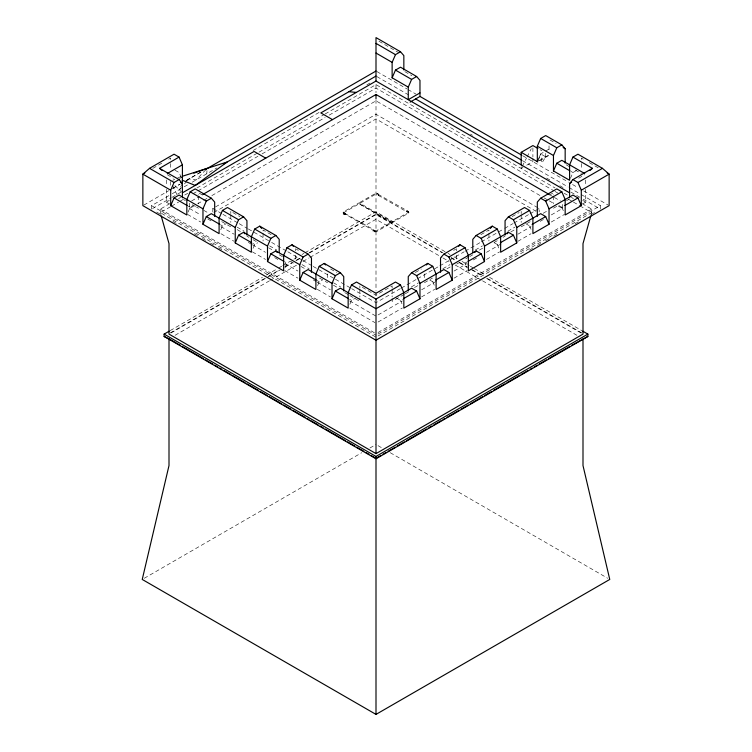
<?xml version="1.0" encoding="UTF-8"?>
<svg xmlns="http://www.w3.org/2000/svg" width="752" height="752" viewBox="0 0 752 752"><rect width="100%" height="100%" fill="white"/><g stroke="black" fill="none" stroke-linecap="round" stroke-linejoin="round"><path stroke-width="0.56" stroke-dasharray="3.76 2.82" d="M206.809 173.75L206.96 170.544M591.091 214.856L591.711 209.141L582.556 203.858M538.112 160.89L540.669 153.916L549.035 149.093M188.085 212.073L190.181 207.251L193.189 205.512M220.768 229.736L222.442 225.873L226.455 223.56M253.039 248.367L254.712 244.503L257.72 242.764M284.886 267.956L286.973 263.134L284.961 261.969M317.57 285.619L319.243 281.765L322.251 280.026M349.83 304.25L351.504 300.386L355.517 298.074M538.582 158.747L540.669 153.916L545.689 156.811L541.929 163.052L540.669 153.916M570.43 178.337L572.939 172.546L576.953 170.225M522.255 166.314L526.513 158.014M527.049 156.98L531.307 148.68M182.407 183.479L179.192 189.692L181.467 187.201M184.503 183.873L186.778 181.373M187.539 180.546L189.062 178.882L196.14 179.916L206.283 169.219M172.584 188.47L180.113 184.09M186.44 180.405L201.122 171.86M152.806 168.392L162.742 162.648M168.711 159.208L170.704 158.061L170.704 162.479M172.725 180.367L174.746 179.202M143.858 205.07L168.711 190.717M172.734 188.395L179.85 184.287M185.941 180.762L201.188 171.964M151.575 209.141L151.575 205.644L171.306 194.251M172.283 193.687L183.178 187.398M184.174 186.816L188.16 184.513M192.145 182.219L216.971 167.884M152.59 208.558L170.873 198.002M171.888 197.419L181.025 192.136M253.123 150.513L319.13 112.405M366.863 84.844L369.909 83.087M166.277 189.307L166.277 202.138L169.322 200.38M160.909 214.856L160.289 209.141L169.444 203.858M178.6 198.566L180.64 197.391M184.71 195.041L187.765 193.283M196.921 187.991L257.974 152.75M258.989 152.158L324.112 114.558M325.127 113.975L376 84.6L555.079 187.991M170.469 206.772L160.289 212.647L376 337.178M171.484 206.18L178.6 202.072M179.625 201.48L183.695 199.13M192.85 193.847L196.921 191.497M197.936 190.905L257.974 156.247M262.044 153.897L325.127 117.472M329.197 115.122L376 88.106L554.064 190.905M191.581 200.972L199.712 196.272M189.551 203.2L189.551 208.483L193.602 206.142M197.654 203.801L202.72 200.869M203.736 200.286L207.787 197.945M211.848 195.605L376 100.834L540.152 195.605M212.825 211.961L212.825 208.483L376 114.266L539.175 208.483L539.175 211.961M213.841 212.543L376 118.919L536.138 211.368M343.175 212.036L344.012 212.525L344.012 213.483L343.175 213.004L343.175 212.036L359.165 202.805L392.365 221.972L392.365 222.93L392.835 221.276L408.825 212.036L408.825 213.004L376 231.954L372.973 231.174L373.5 230.394L374.853 231.174L373.5 229.905L373.5 230.394M343.175 213.004L376 194.054L376.837 194.533L377.466 193.687L378.82 194.956L378.19 195.313L378.5 194.166L378.82 194.956M392.365 222.93L359.531 203.98L360.001 202.326L376 193.085L378.5 194.166M345.046 213.483L373.81 229.727L373.81 230.695L345.365 214.273L344.529 214.752L343.175 213.972L343.692 213.183L345.046 213.963L343.692 212.703L343.692 213.183M359.531 203.98L392.469 222.874M343.175 213.972L344.012 213.483M343.175 213.483L345.046 213.963M170.206 330.598L262.457 277.338M266.518 274.997L277.667 268.558M278.682 267.975L281.718 266.217M282.733 265.635L289.981 261.395M293.882 259.196L297.942 256.855M301.994 254.514L304.024 253.349M305.039 252.757L376 211.791L446.961 252.757M170.206 332.957L264.488 278.522M268.539 276.181L279.697 269.742M284.764 266.819L291.861 262.721M295.912 260.38L300.979 257.457M309.091 252.775L376 214.141L442.909 252.775M171.024 332.948L266.086 278.071M267.092 277.479L280.242 269.893M285.299 266.969L292.378 262.89M296.42 260.549L299.456 258.801M309.57 252.963L376 214.602L441.95 252.681M175.094 335.289L269.46 280.806M270.476 280.223L296.852 264.995M302.943 261.48L309.034 257.964M310.05 257.372L376 219.293L441.95 257.372M378.19 194.354L408.308 211.378L408.618 212.158L406.954 210.598M406.954 211.077L408.618 211.679M372.973 231.174L373.81 230.695M378.19 195.313L406.635 211.744L407.264 210.898M374.853 230.685L376 230.996L391.999 221.755M408.825 213.004L407.988 212.525L408.308 211.378M372.973 230.695L374.853 231.174M523.035 167.32L521.192 168.382L521.192 166.051M526.71 165.205L532.905 161.624L532.905 158.183M539.184 160.571L549.035 154.884M539.692 160.759L549.449 155.128M415.32 272.515L421.374 269.019M453.635 250.397L455.656 249.232M480.857 234.671L488.932 230.018L488.932 232.227M512.121 216.632L519.181 212.553M549.421 195.088L553.463 192.766L553.463 194.965M578.664 178.205L584.718 174.718M400.327 288.646L376 302.689L351.673 288.646M401.333 288.054L416.542 279.283M417.557 278.691L438.839 266.405M439.854 265.823L448.972 260.559M449.987 259.966L464.172 251.779M465.187 251.196L480.387 242.417M481.402 241.834L503.699 228.956M504.714 228.373L512.826 223.692M513.832 223.109L529.041 214.329M530.057 213.747L539.175 208.483M411.476 286.85L418.563 282.761M442.89 268.718L449.987 264.619M475.32 249.993L482.417 245.895M507.76 231.268L514.847 227.17M414.502 287.555L418.563 285.215M446.932 268.831L450.984 266.49M479.353 250.115L483.414 247.775M510.768 231.973L514.819 229.633M543.198 213.258L548.264 210.334M404.228 294.37L392.13 301.355L392.13 298.046M405.243 293.788L408.261 292.039M424.401 282.724L432.466 278.071M456.661 264.102L461.7 261.188M465.742 258.857L468.759 257.109M469.774 256.526L472.792 254.787M493.97 242.558L499.008 239.653M503.041 237.322L505.062 236.156M521.192 226.841L530.263 221.605M553.463 208.21L557.495 205.888M566.566 200.643L568.578 199.477M396.483 298.074L400.496 300.386L402.508 299.221M429.749 280.026L432.757 281.765L434.778 280.599M467.039 261.969L465.027 263.134L467.114 267.956M494.28 242.764L497.288 244.503L499.309 243.338M525.545 223.56L529.558 225.873L531.57 224.716M558.811 205.512L561.819 207.251L563.84 206.086M378.03 314.956L402.348 300.913M421.599 289.793L436.799 281.022M454.029 271.077L467.199 263.473M473.281 259.957L477.332 257.616M486.45 252.352L501.65 243.582M517.865 234.22L531.034 226.615M540.152 221.351L544.213 219.011M551.301 214.912L562.449 208.483L562.449 203.2M378.03 322.053L402.339 308.01M421.59 296.899L434.759 289.294M454.011 278.184L467.18 270.579M486.431 259.468L499.601 251.864M517.846 241.336L531.015 233.731M551.272 222.028L564.451 214.423M582.687 203.895L585.723 202.138L585.723 189.307M378.03 332.506L591.711 209.141M378.03 334.038L600.425 205.644L600.425 209.141M378.03 336.003L591.711 212.647L581.531 206.772M529.342 250.181L533.403 247.84M537.464 245.49L541.525 243.15M545.585 240.8L549.646 238.459M553.716 236.109L557.777 233.769M575.036 223.795L579.096 221.455M591.288 214.414L595.349 212.073M144.271 578.269L361.778 452.695M369.909 448.004L376 444.479M179.512 178.356L181.721 177.557M177.848 177.688L181.1 176.664M378.98 41.257L398.87 52.734M550.041 140.013L556.095 143.51M583.289 159.208L581.296 158.061L581.296 162.479M589.258 162.648L599.194 168.392M404.849 71.637L411.908 75.717M539.964 149.648L541.976 150.804M566.171 164.782L571.219 167.687M575.252 170.018L581.296 173.515M570.918 171.381L572.939 172.546M376.996 71.619L406.982 88.924M407.979 89.507L415.978 94.122M522.725 155.749L568.484 182.163M572.545 184.513L577.63 187.445M583.731 190.97L608.124 205.052M377.015 76.657L410.536 96.012M522.443 160.618L568.033 186.938M569.038 187.521L580.177 193.95M581.193 194.533L600.425 205.644M446.068 120.029L448.098 121.194M470.442 134.1L472.472 135.266M546.601 178.064L550.671 180.414M559.808 185.688L563.868 188.038M570.975 192.136L582.151 198.584M583.167 199.177L599.41 208.558M582.697 200.399L585.723 202.138M564.235 193.283L567.29 195.041M571.36 197.391L573.4 198.566M555.079 191.497L559.15 193.847M568.305 199.13L572.375 201.48M573.4 202.072L580.516 206.18M550.285 195.116L553.331 196.874M554.346 197.456L560.419 200.972M544.213 197.945L548.264 200.286M549.28 200.869L554.346 203.801M558.398 206.142L562.449 208.483M377.466 193.687L378.82 194.467M407.988 211.556L408.825 212.036M447.976 253.349L450.006 254.514M454.058 256.855L458.118 259.196M462.019 261.395L469.267 265.635M470.282 266.217L473.318 267.975M474.333 268.558L485.482 274.997M489.543 277.338L581.794 330.598M451.021 257.457L456.088 260.38M460.139 262.721L467.236 266.819M472.303 269.742L483.461 276.181M487.512 278.522L581.794 332.957M451.087 257.955L455.148 260.305M459.209 262.645L467.321 267.327M471.382 269.677L482.54 276.116M486.6 278.466L582.997 334.114M442.966 257.964L449.057 261.48M455.148 264.995L481.524 280.223M482.54 280.806L576.906 335.289M175.047 170.225L179.061 172.546L181.57 178.337M167.282 174.718L173.336 178.205M202.579 195.088L198.537 192.766L198.537 194.965M232.819 212.553L239.879 216.632M271.143 234.671L263.068 230.018L263.068 232.227M296.344 249.232L298.365 250.397M330.626 269.019L336.68 272.515M212.825 208.483L221.943 213.747M222.959 214.329L238.168 223.109M239.174 223.692L247.286 228.373M248.301 228.956L270.598 241.834M271.613 242.417L286.813 251.196M287.828 251.779L302.013 259.966M303.028 260.559L312.146 265.823M313.161 266.405L334.443 278.691M335.458 279.283L350.667 288.054M237.153 227.17L244.24 231.268M269.583 245.895L276.68 249.993M302.013 264.619L309.11 268.718M333.437 282.761L340.524 286.85M203.736 210.334L208.802 213.258M237.181 229.633L241.232 231.973M268.586 247.775L272.647 250.115M301.016 266.49L305.068 268.831M333.437 285.215L337.498 287.555M183.422 199.477L185.434 200.643M192.493 204.723L195.52 206.471M196.526 207.054L198.537 208.21M221.737 221.605L230.808 226.841M246.938 236.156L248.959 237.322M252.992 239.653L258.03 242.558M279.208 254.787L284.247 257.692M290.3 261.188L295.339 264.102M319.534 278.071L327.599 282.724M344.745 292.622L348.778 294.953M349.783 295.536L359.87 301.355L359.87 298.046M188.16 206.086L190.181 207.251M220.43 224.716L222.442 225.873M252.691 243.338L254.712 244.503M317.222 280.599L319.243 281.765M349.492 299.221L351.504 300.386M189.551 208.483L200.699 214.912M207.787 219.011L211.848 221.351M220.966 226.615L234.135 234.22M248.32 242.407L251.365 244.165M252.381 244.748L265.55 252.352M274.668 257.616L278.719 259.957M284.801 263.473L297.971 271.077M313.17 279.847L316.216 281.605M317.231 282.188L330.401 289.793M349.652 300.913L376 316.122M166.277 202.138L169.313 203.895M187.549 214.423L200.728 222.028M220.985 233.731L234.154 241.336M252.399 251.864L265.569 259.468M284.82 270.579L297.989 278.184M317.241 289.294L330.41 296.899M349.661 308.01L374.985 322.636M160.289 209.141L376 333.681M151.575 205.644L376 335.213M156.651 212.073L160.712 214.414M172.904 221.455L176.964 223.795M194.223 233.769L198.284 236.109M202.354 238.459L206.415 240.8M210.475 243.15L214.536 245.49M218.597 247.84L222.658 250.181M378.03 445.654L382.101 448.004M390.232 452.695L607.729 578.269M174.887 185.575L181.57 192.023M172.622 185.584L176.955 194.693M561.819 207.251L563.915 212.073M529.558 225.873L531.232 229.736M497.288 244.503L498.961 248.367M432.757 281.765L434.43 285.619M400.496 300.386L402.17 304.25M585.723 179.972L585.723 184.635M581.296 163.579L581.296 169.097M553.463 196.075L553.463 203.801M549.035 145.869L549.035 151.406M545.689 153.342L545.689 156.811M532.905 147.862L532.905 157.036M521.192 211.387L521.192 213.596M521.192 214.705L521.192 222.423M488.932 233.327L488.932 241.054M456.661 248.649L456.661 250.858M456.661 255.266L456.661 260.784M424.401 273.897L424.401 279.415M406.635 210.776L406.635 211.744M392.13 288.11L392.13 285.901L376 295.216L359.87 285.901L359.87 288.11M392.13 289.21L392.13 296.937M377.147 193.386L377.147 193.875M376.837 193.574L376.837 194.533M376 84.6L376 92.75M376 99.715L376 290.883M376 292.058L376 297.548M375.163 230.507L375.163 231.475M374.327 231.475L374.327 231.954M359.87 289.21L359.87 296.937M345.365 213.305L345.365 214.273M344.529 214.273L344.529 214.752M327.599 273.897L327.599 279.415M295.339 248.649L295.339 250.858M295.339 255.266L295.339 260.784M263.068 233.327L263.068 241.054M230.808 211.387L230.808 213.596M230.808 214.705L230.808 222.423M198.537 196.075L198.537 203.801M170.704 163.579L170.704 169.097M170.704 181.542L170.704 186.129M166.277 179.972L166.277 184.635"/><path stroke-width="1.13" d="M590.781 215.965L582.997 243.61L582.997 334.114L376 453.625L169.003 334.114L169.003 243.61L161.219 215.965M214.677 216.426L214.677 202.072L211.331 198.218L195.2 188.902L190.181 191.798L186.834 199.524L186.834 214.978L170.704 205.663L170.704 190.209L174.05 182.482L179.061 179.587L182.407 183.45L180.395 182.285M170.704 205.663L174.05 197.936L179.061 195.041L202.965 208.84L202.965 224.284L219.095 233.599L219.095 218.146L222.442 210.428L227.461 207.524L243.592 216.839L246.938 220.703L246.938 235.056M202.965 208.84L206.311 201.113L211.331 198.218M202.965 224.284L206.311 216.567L211.331 213.662L235.235 227.461L235.235 242.915L251.365 252.23L251.365 236.777L254.712 229.05L259.731 226.155L275.862 235.47L279.208 239.333L279.208 252.578M235.235 227.461L238.572 219.734L243.592 216.839M235.235 242.915L238.572 235.188L243.592 232.293L267.496 246.092L267.496 261.546L283.626 270.861L283.626 255.407L286.973 247.681L291.992 244.785L308.123 254.101L311.469 257.964L311.469 272.309M267.496 246.092L270.842 238.365L275.862 235.47M267.496 261.546L270.842 253.819L275.862 250.924L299.757 264.723L299.757 280.176L315.896 289.482L315.896 274.038L319.243 266.311L324.253 263.416L340.393 272.722L343.739 276.586L343.739 290.939M299.757 264.723L303.103 256.996L308.123 254.101M419.973 92.928L408.261 99.687L408.261 87.129L392.13 77.813L392.13 62.369L395.477 54.642L400.496 51.747L403.843 55.601L403.843 69.955M299.757 280.176L303.103 272.45L308.123 269.545L332.027 283.344L332.027 298.798L348.157 308.113L348.157 292.66L351.504 284.933L356.523 282.038L376 293.289L395.477 282.038L400.496 284.933L403.843 292.66L403.843 308.113L419.973 298.798L419.973 283.344L416.627 275.627L411.607 272.722L408.261 276.586L408.261 290.939M392.13 77.813L395.477 70.096L400.496 67.191L416.627 76.507L419.973 80.37L419.973 96.425L521.709 155.166M408.261 87.129L411.607 79.402L416.627 76.507M332.027 283.344L335.373 275.627L340.393 272.722M332.027 298.798L335.373 291.071L340.393 288.176L376 308.734L411.607 288.176L416.627 291.071L419.973 298.798M538.159 159.715L537.323 161.642L537.323 146.189L540.669 138.462L545.689 135.567L561.819 144.882L565.166 148.746L565.166 163.09M182.407 197.795L182.407 164.82L179.061 157.093L174.05 154.198L149.554 168.335L142.861 174.135L142.861 205.644L376 340.242L609.139 205.644L609.139 174.135L602.446 168.335L577.95 154.198L572.939 157.093L569.593 164.82L569.593 180.273L553.463 170.958L553.463 155.504L556.8 147.777L561.819 144.882M553.463 170.958L556.8 163.231L561.819 160.336L584.718 173.552M426.403 264.958L427.747 263.416L432.757 266.311L436.104 274.038L436.104 289.482L452.243 280.176L452.243 264.723L448.897 256.996L443.877 254.101L440.531 257.964L440.531 272.309M458.673 246.327L460.008 244.785L465.027 247.681L468.374 255.407L468.374 270.861L484.504 261.546L484.504 246.092L481.158 238.365L476.138 235.47L472.792 239.333L472.792 252.578M490.266 228.476L492.269 226.155L497.288 229.05L500.635 236.777L500.635 252.23L516.765 242.915L516.765 227.461L513.428 219.734L508.408 216.839L505.062 220.703L505.062 235.056M474.803 252.465L476.138 250.924L481.158 253.819L484.504 261.546M507.064 233.834L508.408 232.293L513.428 235.188L516.765 242.915M569.593 197.795L569.593 183.45L572.939 179.587L577.95 182.482L581.296 190.209L581.296 205.663L565.166 214.978L565.166 199.524L561.819 191.798L556.8 188.902L540.669 198.218L537.323 202.072L537.323 216.426M589.906 170.516L592.416 168.335L572.939 157.093M205.08 169.557L207.063 168.401L193.837 173.176M144.845 172.988L142.861 174.135L170.704 190.209M162.094 170.516L159.584 168.335L179.061 157.093M167.282 173.552L182.407 164.82M205.258 169.614L376 71.036M224.096 163.776L376 76.074M182.407 192.822L254.101 151.434L265.738 158.155M569.593 192.822L376 81.056L320.831 112.913L332.469 119.624M202.758 194.514L376 94.498L549.28 194.533M410.103 102.122L419.973 96.425M582.809 331.19L587.876 334.114L587.876 336.464L376 458.795L164.124 336.464L164.124 334.114L169.191 331.19M521.192 164.885L521.192 152.327L532.905 145.568L537.943 148.482M411.607 272.722L427.747 263.416M443.877 254.101L460.008 244.785M476.138 235.47L492.269 226.155M508.408 216.839L524.539 207.524L529.558 210.428L532.905 218.146L532.905 233.599L549.035 224.284L549.035 208.84L545.689 201.113L540.669 198.218M572.939 179.587L592.416 168.335M569.593 183.45L571.605 182.285M351.504 284.933L376 299.08L400.496 284.933M416.627 275.627L432.757 266.311M448.897 256.996L465.027 247.681M481.158 238.365L497.288 229.05M513.428 219.734L529.558 210.428M545.689 201.113L561.819 191.798M577.95 182.482L602.446 168.335M419.973 283.344L443.877 269.545L448.897 272.45L452.243 280.176M452.243 264.723L476.138 250.924M484.504 246.092L508.408 232.293M516.765 227.461L540.669 213.662L545.689 216.567L549.035 224.284M549.035 208.84L572.939 195.041L577.95 197.936L581.296 205.663M581.296 190.209L609.139 174.135L607.155 172.988M403.523 298.638L416.627 291.071M435.784 280.017L448.897 272.45M468.054 261.386L481.158 253.819M500.315 242.755L513.428 235.188M532.585 224.134L545.689 216.567M564.846 205.503L577.95 197.936M164.124 334.114L376 456.436L587.876 334.114M381.076 455.383L376 458.316L370.924 455.383M383.106 454.208L386.143 452.45M388.173 451.285L395.279 447.186M397.31 446.011L404.407 441.913M406.437 440.738L426.732 429.025M428.762 427.85L431.808 426.093M433.838 424.918L440.935 420.819M442.966 419.644L444.996 418.479M447.026 417.304L459.209 410.272M461.23 409.107L468.336 404.999M470.367 403.833L482.54 396.802M484.57 395.627L491.676 391.529M493.707 390.354L504.865 383.915M506.895 382.74L519.068 375.709M521.098 374.543L528.205 370.435M530.235 369.27L532.266 368.095M534.287 366.929L537.332 365.171M539.363 363.996L546.469 359.898M548.499 358.723L569.809 346.418M571.83 345.253L587.876 336.464M164.124 336.464L169.003 338.804L169.003 465.544L142.241 579.444L376 714.4L609.759 579.444L582.997 465.544L582.997 338.804M182.181 176.316L227.142 162.009L195.229 185.424L182.2 180.207M348.947 91.688L356.298 92.43M400.496 51.747L376 37.6L376 81.056M563.154 147.58L565.166 148.746M376 43.39L395.477 54.642M540.669 138.462L556.8 147.777M376 53.054L392.13 62.369M537.323 146.189L553.463 155.504M395.477 70.096L411.607 79.402M556.8 163.231L569.913 170.798M521.192 152.327L537.746 161.887M415.621 98.944L521.418 160.026M159.584 168.335L179.061 179.587M149.554 168.335L174.05 182.482M190.181 191.798L206.311 201.113M222.442 210.428L238.572 219.734M254.712 229.05L270.842 238.365M286.973 247.681L303.103 256.996M319.243 266.311L335.373 275.627M174.05 197.936L187.154 205.503M206.311 216.567L219.415 224.134M238.572 235.188L251.685 242.755M270.842 253.819L283.946 261.386M303.103 272.45L316.216 280.017M335.373 291.071L348.477 298.638M169.003 338.804L180.17 345.253M182.191 346.418L203.501 358.723M205.531 359.898L212.637 363.996M214.668 365.171L217.713 366.929M219.734 368.095L221.765 369.27M223.795 370.435L230.902 374.543M232.932 375.709L245.105 382.74M247.135 383.915L258.293 390.354M260.324 391.529L267.43 395.627M269.46 396.802L281.633 403.833M283.664 404.999L290.77 409.107M292.791 410.272L304.974 417.304M307.004 418.479L309.034 419.644M311.065 420.819L318.162 424.918M320.192 426.093L323.238 427.85M325.268 429.025L345.563 440.738M347.593 441.913L354.69 446.011M356.721 447.186L363.827 451.285M365.857 452.45L368.894 454.208M324.253 263.416L325.597 264.958M291.992 244.785L293.327 246.327M259.731 226.155L261.734 228.476M275.862 250.924L277.197 252.465M243.592 232.293L244.936 233.834M376 94.498L376 98.719M376 299.08L376 453.625M376 456.436L376 714.4"/></g></svg>
